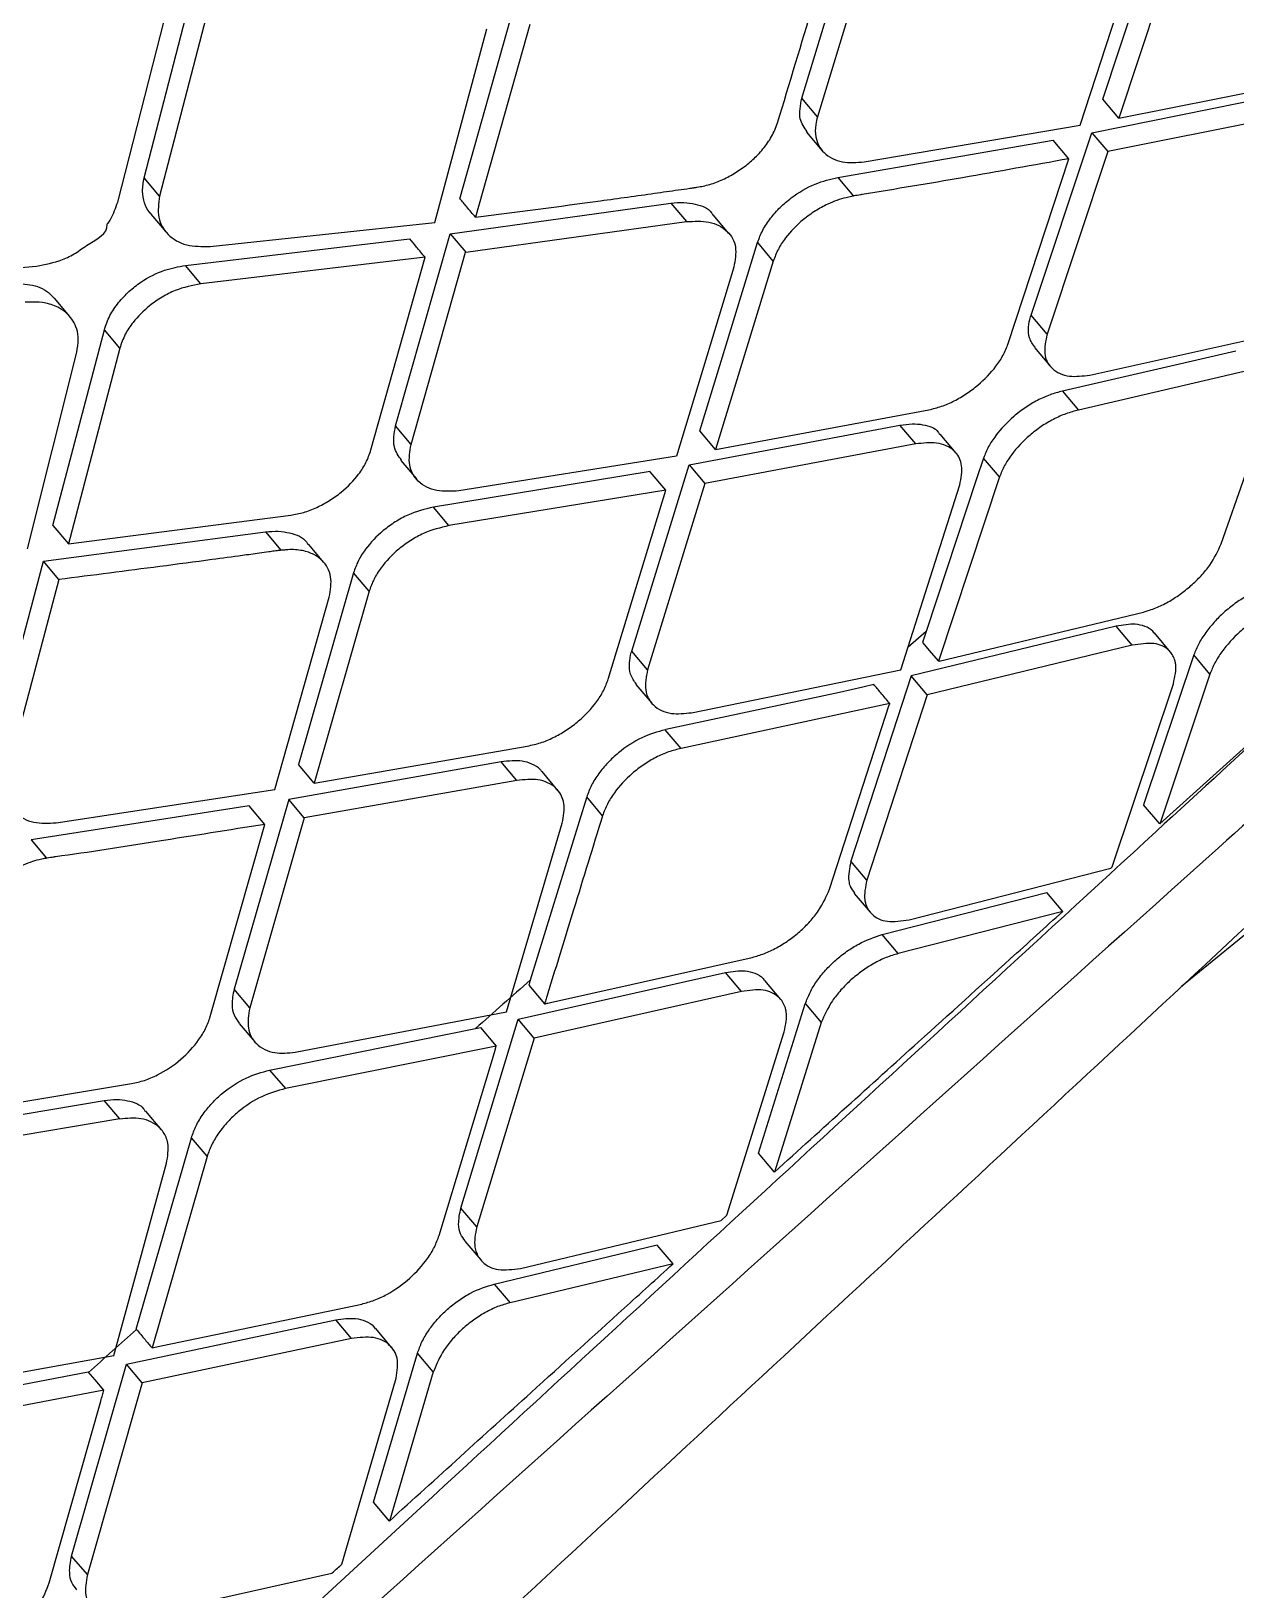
# Model space of a CAD drawing. Extents: x 0 to 84, y -21 to 126.
# Drawn here: x 15.885 to 16.707, y 67.381 to 68.445 of the extents above; entities that cross this region are included whole.
import ezdxf

# ---------------------------------------------------------------- set-up
doc = ezdxf.new("R2010")
doc.units = 0
doc.header["$MEASUREMENT"] = 0
doc.layers.add('1', color=4, linetype='Continuous')

# ---------------------------------------------------------------- blocks, each defined once
blk = doc.blocks.new('PRODIGY')
at = {"layer": '1', "color": 3, "linetype": 'Continuous', "lineweight": 25}
for p, q in [((16.4108, 68.3989), (16.4501, 68.5277)), ((16.6163, 68.3982), (16.658, 68.5241)), ((17.5653, 68.5254), (16.67, 67.7928)), ((16.4607, 68.5151), (16.4215, 68.3863)), ((16.6688, 68.5113), (16.6271, 68.3854)), ((16.6007, 68.3805), (16.642, 68.5068)), ((15.9619, 68.3446), (15.9963, 68.4774)), ((15.9439, 68.328), (15.9784, 68.4625)), ((16.0069, 68.465), (15.9725, 68.3321)), ((16.1775, 68.3303), (16.2145, 68.4617)), ((16.1604, 68.3142), (16.1958, 68.4462)), ((16.2251, 68.4492), (16.1881, 68.3177)), ((16.6271, 68.3854), (16.7714, 68.4139)), ((16.6087, 68.3753), (16.7512, 68.4041)), ((16.4215, 68.3863), (16.4108, 68.3989)), ((16.6271, 68.3854), (16.6163, 68.3982)), ((16.7622, 68.3911), (16.6196, 68.3625)), ((16.4141, 68.3758), (16.4248, 68.3631)), ((16.4534, 68.3555), (16.6007, 68.3805)), ((16.5673, 68.2508), (16.6087, 68.3753)), ((16.6088, 68.3753), (16.6196, 68.3625)), ((16.4355, 68.3449), (16.5823, 68.3704)), ((16.6196, 68.3625), (16.5782, 68.2379)), ((16.5931, 68.3576), (16.5823, 68.3704)), ((16.5516, 68.2315), (16.5931, 68.3576)), ((15.9725, 68.3321), (15.9619, 68.3446)), ((16.4355, 68.3449), (16.4462, 68.3322)), ((15.9665, 68.3199), (15.977, 68.3075)), ((16.1707, 68.3064), (16.3215, 68.3273)), ((16.3215, 68.3273), (16.3321, 68.3147)), ((16.3611, 68.3067), (16.3504, 68.3194)), ((16.0069, 68.2978), (16.1604, 68.3142)), ((16.1814, 68.2939), (16.3322, 68.3147)), ((15.9901, 68.2848), (16.1431, 68.3029)), ((16.1335, 68.1753), (16.1707, 68.3064)), ((16.1708, 68.3064), (16.1814, 68.2939)), ((16.3411, 68.172), (16.3806, 68.3005)), ((16.3913, 68.2878), (16.3807, 68.3005)), ((16.1537, 68.2904), (16.0006, 68.2723)), ((16.1167, 68.1589), (16.1537, 68.2904)), ((16.1441, 68.1627), (16.1813, 68.2939)), ((16.3913, 68.2878), (16.3518, 68.1593)), ((15.732, 68.2702), (15.8884, 68.2844)), ((16.0006, 68.2723), (15.9901, 68.2848)), ((16.3644, 68.2836), (16.3252, 68.1547)), ((15.9113, 68.2499), (15.9007, 68.2625)), ((16.5782, 68.2379), (16.5673, 68.2508)), ((15.8996, 68.1073), (15.9348, 68.2409)), ((15.9454, 68.2284), (15.9348, 68.2409)), ((16.6073, 68.21), (16.7483, 68.2412)), ((15.8824, 68.0914), (15.9159, 68.2256)), ((15.9454, 68.2284), (15.9102, 68.0948)), ((16.5697, 68.2288), (16.5805, 68.2159)), ((16.707, 68.2264), (16.5897, 68.1993)), ((16.7377, 68.2182), (16.5996, 68.1861)), ((16.697, 68.0949), (16.7404, 68.2188)), ((16.5897, 68.1993), (16.5887, 68.199)), ((16.5887, 68.199), (16.5996, 68.1861)), ((16.3518, 68.1593), (16.4975, 68.1863)), ((16.1441, 68.1627), (16.1335, 68.1753)), ((16.3339, 68.1487), (16.4778, 68.1758)), ((16.3518, 68.1593), (16.3411, 68.172)), ((16.4886, 68.163), (16.4778, 68.1758)), ((16.5161, 68.1568), (16.5052, 68.1697)), ((16.4886, 68.163), (16.3447, 68.136)), ((16.1372, 68.1516), (16.1478, 68.1391)), ((16.3252, 68.1547), (16.1768, 68.131)), ((16.2947, 68.0216), (16.3339, 68.1487)), ((16.334, 68.1487), (16.3447, 68.136)), ((16.5349, 68.1534), (16.5301, 68.1391)), ((16.5458, 68.1405), (16.5349, 68.1534)), ((16.3073, 68.1441), (16.1594, 68.1199)), ((16.318, 68.1314), (16.3073, 68.144)), ((16.5301, 68.1391), (16.4956, 68.0351)), ((16.5458, 68.1405), (16.504, 68.0147)), ((16.318, 68.1314), (16.17, 68.1073)), ((16.2787, 68.0026), (16.318, 68.1314)), ((16.3447, 68.136), (16.3055, 68.0088)), ((16.4784, 68.0088), (16.5186, 68.135)), ((16.17, 68.1073), (16.1594, 68.1199)), ((15.8996, 68.1073), (15.9102, 68.0948)), ((15.9102, 68.0948), (16.062, 68.1144)), ((15.8932, 68.083), (16.0447, 68.103)), ((16.0447, 68.103), (16.0553, 68.0905)), ((16.0846, 68.0821), (16.074, 68.0947)), ((15.8578, 67.9497), (15.8932, 68.083)), ((15.9038, 68.0705), (15.8932, 68.083)), ((16.1049, 68.0751), (16.0674, 67.9442)), ((16.1155, 68.0625), (16.1049, 68.075)), ((15.9038, 68.0705), (15.8684, 67.9372)), ((16.1155, 68.0625), (16.078, 67.9316)), ((16.8355, 68.0662), (16.6551, 67.9037)), ((16.0511, 67.9272), (16.0883, 68.0584)), ((16.5046, 68.0148), (16.644, 68.0483)), ((16.4956, 68.0351), (16.4833, 68.0243)), ((16.6253, 68.0386), (16.4855, 68.0048)), ((16.4956, 68.0351), (16.4931, 68.0276)), ((16.6363, 68.0256), (16.6253, 68.0386)), ((16.6625, 68.0209), (16.6515, 68.034)), ((16.3055, 68.0088), (16.2947, 68.0216)), ((16.6363, 68.0256), (16.4964, 67.9918)), ((16.6784, 68.019), (16.6441, 67.9167)), ((16.6894, 68.006), (16.6784, 68.019)), ((16.2976, 67.9989), (16.3084, 67.9862)), ((16.3356, 67.9796), (16.4784, 68.0088)), ((16.4855, 68.0048), (16.4443, 67.8783)), ((16.4599, 67.9989), (16.4524, 67.9971)), ((16.4964, 67.9918), (16.4855, 68.0047)), ((16.6227, 67.8744), (16.6644, 67.9994)), ((16.6894, 68.006), (16.6551, 67.9036)), ((16.4365, 67.9935), (16.3179, 67.9681)), ((16.4524, 67.9971), (16.4365, 67.9935)), ((16.4964, 67.9918), (16.4552, 67.8654)), ((16.4708, 67.9859), (16.3284, 67.9552)), ((16.4297, 67.8593), (16.4705, 67.985)), ((16.3284, 67.9552), (16.3176, 67.968)), ((16.078, 67.9316), (16.2248, 67.9571)), ((16.2056, 67.9461), (16.0606, 67.9204)), ((16.2163, 67.9334), (16.2056, 67.9461)), ((16.078, 67.9316), (16.0674, 67.9442)), ((16.2443, 67.9266), (16.2335, 67.9394)), ((15.9019, 67.9045), (16.0511, 67.9272)), ((16.2163, 67.9334), (16.0712, 67.9078)), ((16.0337, 67.916), (15.8848, 67.8929)), ((16.0606, 67.9204), (16.0234, 67.7909)), ((16.0444, 67.9034), (16.0337, 67.916)), ((16.0712, 67.9078), (16.0606, 67.9204)), ((16.264, 67.9221), (16.2588, 67.9053)), ((16.2748, 67.9093), (16.264, 67.9221)), ((16.6551, 67.9037), (16.6441, 67.9167)), ((16.0071, 67.7723), (16.0444, 67.9034)), ((16.0712, 67.9078), (16.034, 67.7782)), ((16.2093, 67.7754), (16.2473, 67.9042)), ((16.2588, 67.9053), (16.2255, 67.7972)), ((15.8848, 67.8929), (15.8954, 67.8804)), ((16.4552, 67.8654), (16.4443, 67.8783)), ((16.4841, 67.8383), (16.6218, 67.8736)), ((16.4466, 67.8563), (16.4575, 67.8434)), ((16.4657, 67.8282), (16.578, 67.857)), ((16.5889, 67.844), (16.578, 67.857)), ((16.5889, 67.844), (16.4766, 67.8152)), ((16.4766, 67.8152), (16.4657, 67.8282)), ((16.2393, 67.7818), (16.3769, 67.8126)), ((16.2173, 67.7704), (16.3587, 67.8023)), ((16.3696, 67.7894), (16.3587, 67.8023)), ((16.3964, 67.784), (16.3855, 67.7969)), ((16.034, 67.7782), (16.0234, 67.7909)), ((16.3696, 67.7894), (16.2281, 67.7576)), ((16.0651, 67.7479), (16.2093, 67.7754)), ((16.3812, 67.679), (16.4132, 67.781)), ((16.4133, 67.781), (16.4241, 67.7681)), ((16.0267, 67.7676), (16.0374, 67.755)), ((16.1781, 67.6415), (16.2173, 67.7704)), ((16.1881, 67.7642), (16.1914, 67.7648)), ((16.1914, 67.7648), (16.2022, 67.7521)), ((16.2281, 67.7576), (16.2173, 67.7704)), ((16.4241, 67.7681), (16.3921, 67.6661)), ((16.0476, 67.7357), (16.1881, 67.7641)), ((16.2281, 67.7576), (16.1889, 67.6287)), ((16.3597, 67.6368), (16.3988, 67.7619)), ((16.2022, 67.752), (16.0583, 67.7231)), ((16.1632, 67.6229), (16.201, 67.7478)), ((16.201, 67.7478), (16.2022, 67.752)), ((16.0476, 67.7357), (16.0583, 67.7231)), ((15.8056, 67.7021), (15.9534, 67.7265)), ((15.7886, 67.6905), (15.9347, 67.715)), ((15.9453, 67.7024), (15.9347, 67.715)), ((15.9453, 67.7024), (15.7992, 67.6779)), ((15.9737, 67.695), (15.963, 67.7077)), ((15.9566, 67.5589), (15.9942, 67.6896)), ((16.0049, 67.6769), (15.9942, 67.6896)), ((15.9412, 67.5409), (15.9772, 67.6721)), ((16.005, 67.6768), (15.9673, 67.5462)), ((16.3921, 67.6661), (16.3812, 67.679)), ((16.1889, 67.6287), (16.1781, 67.6415)), ((16.3557, 67.6331), (16.3597, 67.6368)), ((16.2188, 67.6004), (16.3557, 67.6331)), ((16.1809, 67.619), (16.1917, 67.6062)), ((16.2009, 67.5897), (16.312, 67.6164)), ((16.3229, 67.6035), (16.3121, 67.6163)), ((16.3229, 67.6035), (16.2117, 67.5769)), ((16.2009, 67.5897), (16.2117, 67.5769)), ((15.9748, 67.5477), (16.1104, 67.5761)), ((15.9498, 67.5351), (16.0927, 67.5653)), ((16.1034, 67.5525), (16.0927, 67.5653)), ((16.1034, 67.5525), (15.9605, 67.5224)), ((16.1307, 67.5465), (16.12, 67.5593)), ((15.9673, 67.5462), (15.9748, 67.5477)), ((16.1185, 67.4408), (16.1485, 67.5425)), ((16.1593, 67.5297), (16.1485, 67.5425)), ((15.7957, 67.5149), (15.9412, 67.5409)), ((15.9124, 67.4041), (15.9498, 67.5351)), ((15.9605, 67.5224), (15.9498, 67.5351)), ((15.7786, 67.5022), (15.9237, 67.5298)), ((15.9605, 67.5224), (15.9232, 67.3914)), ((16.0969, 67.3986), (16.1336, 67.5238)), ((16.1593, 67.5297), (16.1293, 67.428)), ((15.9344, 67.5172), (15.7892, 67.4896)), ((15.8972, 67.3859), (15.9323, 67.5099)), ((16.1508, 67.4373), (16.0008, 67.2992)), ((16.1293, 67.428), (16.1185, 67.4408)), ((15.9232, 67.3914), (15.9124, 67.404)), ((15.9539, 67.3619), (16.0901, 67.3925))]:
    blk.add_line(p, q, dxfattribs=at)
at = {"layer": '1', "color": 3, "linetype": 'Continuous', "lineweight": 25, "flags": 128}
for points in [[(16.4931, 68.0276), (16.4992, 68.0204), (16.504, 68.0147)], [(16.2244, 67.7937), (16.2305, 67.7866), (16.2352, 67.7809)], [(15.9344, 67.5172), (15.9284, 67.5243), (15.9237, 67.5298)]]:
    blk.add_lwpolyline(points, dxfattribs=at)
at = {"layer": '1', "color": 3, "linetype": 'Continuous', "lineweight": 25}
for points, knots in [([(16.3943, 68.3822), (16.4025, 68.4093), (16.4154, 68.4523), (16.4284, 68.4954), (16.4332, 68.5114)], [0, 0, 0, 0, 0.628057, 1, 1, 1, 1]), ([(16.4145, 68.3761), (16.4125, 68.3788), (16.4081, 68.3849), (16.4099, 68.394), (16.4108, 68.3989)], [0, 0, 0, 0, 0.455616, 1, 1, 1, 1]), ([(16.3392, 68.3382), (16.3421, 68.3387), (16.348, 68.3398), (16.357, 68.3433), (16.3657, 68.348), (16.3738, 68.3537), (16.3813, 68.3606), (16.3878, 68.3684), (16.3921, 68.3761), (16.3937, 68.3806), (16.3943, 68.3822)], [0, 0, 0, 0, 0.124915, 0.249776, 0.374793, 0.500103, 0.622307, 0.766307, 0.912649, 1, 1, 1, 1]), ([(16.4215, 68.3863), (16.421, 68.3845), (16.4198, 68.3797), (16.42, 68.3707), (16.4241, 68.3626), (16.4313, 68.3577), (16.4401, 68.3546), (16.4482, 68.3551), (16.4534, 68.3555)], [0, 0, 0, 0, 0.091966, 0.250206, 0.499724, 0.637347, 0.766683, 1, 1, 1, 1]), ([(16.5931, 68.3576), (16.569, 68.3533), (16.5223, 68.3448), (16.4747, 68.3369), (16.4514, 68.3331), (16.451, 68.333), (16.4509, 68.333), (16.4494, 68.3327), (16.4478, 68.3325), (16.4463, 68.3323), (16.4462, 68.3323), (16.4462, 68.3322), (16.4462, 68.3322)], [0, 0, 0, 0, 0.496566, 0.960003, 0.966035, 0.967647, 0.968246, 0.968326, 0.997877, 0.999402, 0.999942, 1, 1, 1, 1]), ([(15.9667, 68.32), (15.9663, 68.3203), (15.9641, 68.3224), (15.9619, 68.3276), (15.9603, 68.3355), (15.9614, 68.3415), (15.9619, 68.3446)], [0, 0, 0, 0, 0.063965, 0.358905, 0.670907, 1, 1, 1, 1]), ([(16.3806, 68.3005), (16.3817, 68.3033), (16.3837, 68.3088), (16.3892, 68.317), (16.3958, 68.3245), (16.4057, 68.3329), (16.4194, 68.3411), (16.4303, 68.3437), (16.4355, 68.3449)], [0, 0, 0, 0, 0.143063, 0.280698, 0.413073, 0.540341, 0.779128, 1, 1, 1, 1]), ([(15.9725, 68.3321), (15.9718, 68.3271), (15.9705, 68.3172), (15.9763, 68.3071), (15.9837, 68.3015), (15.9929, 68.2977), (16.0014, 68.2977), (16.0069, 68.2978)], [0, 0, 0, 0, 0.249544, 0.499325, 0.63012, 0.757284, 1, 1, 1, 1]), ([(16.1881, 68.3177), (16.1861, 68.3201), (16.1826, 68.3242), (16.1791, 68.3284), (16.1775, 68.3303)], [0, 0, 0, 0, 0.5599777, 1, 1, 1, 1]), ([(16.1881, 68.3177), (16.2166, 68.3214), (16.2575, 68.3267), (16.3035, 68.3331), (16.3237, 68.336), (16.3325, 68.3372), (16.3368, 68.3378), (16.3384, 68.3381), (16.3392, 68.3382)], [0, 0, 0, 0, 0.562915, 0.80802, 0.91571, 0.967634, 0.983712, 1, 1, 1, 1]), ([(16.4462, 68.3322), (16.4457, 68.3321), (16.4441, 68.3317), (16.4381, 68.3305), (16.4297, 68.3275), (16.4199, 68.3221), (16.4096, 68.3147), (16.4008, 68.3056), (16.3943, 68.2958), (16.3924, 68.2905), (16.3913, 68.2878)], [0, 0, 0, 0, 0.024733, 0.074726, 0.251047, 0.374303, 0.500833, 0.73125, 0.860904, 1, 1, 1, 1]), ([(15.8884, 68.2844), (15.8944, 68.2855), (15.9034, 68.2872), (15.9155, 68.2931), (15.9254, 68.301), (15.9373, 68.3064), (15.9366, 68.3127), (15.9366, 68.3128), (15.9366, 68.3128), (15.9367, 68.3129), (15.9369, 68.3132), (15.9378, 68.3144), (15.9409, 68.3193), (15.9426, 68.3242), (15.9439, 68.328)], [0, 0, 0, 0, 0.242501, 0.369581, 0.500187, 0.74915, 0.749182, 0.74927, 0.749465, 0.750301, 0.753368, 0.765344, 0.812656, 1, 1, 1, 1]), ([(16.3215, 68.3273), (16.3245, 68.3276), (16.3304, 68.3281), (16.3403, 68.3264), (16.3477, 68.3238), (16.3497, 68.3197), (16.35, 68.3191)], [0, 0, 0, 0, 0.241917, 0.476982, 0.925963, 1, 1, 1, 1]), ([(17.1706, 68.3144), (17.1701, 68.314), (17.1666, 68.3109), (17.155, 68.3004), (17.1135, 68.2631), (16.9586, 68.1238), (16.3553, 67.5824), (15.1613, 66.5136), (14.0995, 65.5331), (13.488, 64.9684)], [0, 0, 0, 0, 0.000353, 0.002828, 0.009436, 0.033986, 0.128384, 0.498019, 1, 1, 1, 1]), ([(16.3322, 68.3147), (16.3375, 68.315), (16.3457, 68.3154), (16.3545, 68.3122), (16.3617, 68.3072), (16.367, 68.2978), (16.3652, 68.2883), (16.3644, 68.2836)], [0, 0, 0, 0, 0.2357628, 0.3646612, 0.5007651, 0.7497458, 1, 1, 1, 1]), ([(9.9071, 61.4994), (10.0344, 61.6178), (10.2936, 61.8591), (10.674, 62.2138), (11.0381, 62.5536), (11.3708, 62.8642), (11.6721, 63.1456), (11.9421, 63.3978), (12.2073, 63.6454), (12.4768, 63.8969), (12.7617, 64.1627), (13.0468, 64.4283), (13.3194, 64.6822), (13.5794, 64.9241), (13.829, 65.1563), (14.0937, 65.4023), (14.3852, 65.673), (14.7122, 65.9766), (15.0677, 66.3063), (15.4502, 66.6609), (15.8584, 67.0394), (16.2987, 67.448), (16.7561, 67.8725), (17.0665, 68.1614), (17.2195, 68.3038)], [0, 0, 0, 0, 0.052205, 0.106329, 0.156158, 0.201702, 0.242965, 0.279941, 0.312633, 0.351893, 0.390616, 0.429625, 0.468921, 0.502488, 0.536262, 0.571311, 0.611052, 0.65574, 0.705379, 0.756722, 0.812476, 0.872629, 0.937199, 1, 1, 1, 1]), ([(16.1537, 68.2904), (16.1518, 68.2927), (16.1482, 68.2969), (16.1447, 68.3011), (16.1432, 68.3029)], [0, 0, 0, 0, 0.559947, 1, 1, 1, 1]), ([(15.9348, 68.2409), (15.9359, 68.2441), (15.938, 68.2504), (15.9441, 68.2594), (15.9514, 68.2672), (15.9617, 68.2752), (15.975, 68.2821), (15.9854, 68.2839), (15.9901, 68.2848)], [0, 0, 0, 0, 0.157966, 0.306518, 0.44565, 0.575422, 0.805974, 1, 1, 1, 1]), ([(15.8702, 68.2722), (15.8749, 68.2723), (15.885, 68.2725), (15.8952, 68.2682), (15.8993, 68.2637), (15.9006, 68.2624)], [0, 0, 0, 0, 0.376412, 0.807909, 1, 1, 1, 1]), ([(16.0006, 68.2723), (15.9948, 68.2711), (15.9858, 68.2694), (15.974, 68.2633), (15.9638, 68.2563), (15.9551, 68.2475), (15.9484, 68.2375), (15.9464, 68.2315), (15.9453, 68.2284)], [0, 0, 0, 0, 0.239741, 0.3674, 0.499975, 0.710675, 0.845598, 1, 1, 1, 1]), ([(15.9159, 68.2256), (15.9165, 68.2285), (15.9174, 68.2341), (15.9159, 68.2433), (15.9114, 68.2507), (15.9037, 68.2564), (15.8955, 68.2594), (15.8874, 68.26), (15.8824, 68.2598), (15.8807, 68.2598)], [0, 0, 0, 0, 0.148331, 0.277378, 0.501822, 0.626501, 0.792151, 0.930741, 1, 1, 1, 1]), ([(16.57, 68.229), (16.5685, 68.231), (16.5657, 68.2348), (16.5652, 68.2423), (16.5663, 68.2477), (16.5672, 68.2505), (16.5673, 68.2508)], [0, 0, 0, 0, 0.357488, 0.682536, 0.962227, 1, 1, 1, 1]), ([(16.5782, 68.2379), (16.5772, 68.2333), (16.5753, 68.2241), (16.5799, 68.2154), (16.5867, 68.2109), (16.5949, 68.2085), (16.6025, 68.2094), (16.6073, 68.21)], [0, 0, 0, 0, 0.248661, 0.498761, 0.64339, 0.775229, 1, 1, 1, 1]), ([(16.4975, 68.1863), (16.5003, 68.187), (16.5061, 68.1884), (16.5149, 68.1922), (16.5233, 68.1972), (16.5335, 68.2048), (16.5422, 68.2139), (16.5486, 68.2237), (16.5506, 68.2288), (16.5517, 68.2315)], [0, 0, 0, 0, 0.128026, 0.253937, 0.378085, 0.500964, 0.734009, 0.86291, 1, 1, 1, 1]), ([(16.5887, 68.199), (16.5859, 68.1983), (16.5803, 68.1968), (16.5716, 68.1929), (16.5632, 68.1879), (16.553, 68.1801), (16.5443, 68.1708), (16.5379, 68.161), (16.5359, 68.156), (16.5349, 68.1534)], [0, 0, 0, 0, 0.126857, 0.252391, 0.37698, 0.50116, 0.736653, 0.864867, 1, 1, 1, 1]), ([(16.5996, 68.1861), (16.5968, 68.1854), (16.5912, 68.1839), (16.5825, 68.18), (16.5741, 68.175), (16.5639, 68.1672), (16.5552, 68.1579), (16.5488, 68.1481), (16.5468, 68.1431), (16.5458, 68.1405)], [0, 0, 0, 0, 0.126853, 0.252369, 0.376957, 0.50112, 0.736666, 0.864869, 1, 1, 1, 1]), ([(16.1376, 68.1519), (16.1356, 68.1548), (16.131, 68.161), (16.1326, 68.1703), (16.1335, 68.1753)], [0, 0, 0, 0, 0.455037, 1, 1, 1, 1]), ([(16.4778, 68.1758), (16.4806, 68.1762), (16.4862, 68.1771), (16.4956, 68.176), (16.5027, 68.1739), (16.5045, 68.17), (16.5048, 68.1694)], [0, 0, 0, 0, 0.235786, 0.467649, 0.919131, 1, 1, 1, 1]), ([(16.062, 68.1144), (16.0649, 68.1149), (16.0708, 68.116), (16.0798, 68.1195), (16.0885, 68.1242), (16.0987, 68.1315), (16.1074, 68.1405), (16.1138, 68.1505), (16.1157, 68.156), (16.1167, 68.1589)], [0, 0, 0, 0, 0.124497, 0.249314, 0.374697, 0.500728, 0.725446, 0.8566, 1, 1, 1, 1]), ([(16.1768, 68.131), (16.1716, 68.1307), (16.1634, 68.1302), (16.1545, 68.1334), (16.1472, 68.1385), (16.1417, 68.1482), (16.1433, 68.1579), (16.1441, 68.1627)], [0, 0, 0, 0, 0.234524, 0.363822, 0.500912, 0.750026, 1, 1, 1, 1]), ([(16.5186, 68.135), (16.5195, 68.1396), (16.5212, 68.1483), (16.5177, 68.1552), (16.5137, 68.1594), (16.5097, 68.1619), (16.5013, 68.1645), (16.4936, 68.1636), (16.4886, 68.163)], [0, 0, 0, 0, 0.248677, 0.470218, 0.49911, 0.641318, 0.772274, 1, 1, 1, 1]), ([(16.1594, 68.1199), (16.1535, 68.1185), (16.1447, 68.1163), (16.1331, 68.1099), (16.1228, 68.1024), (16.1141, 68.0932), (16.1077, 68.0832), (16.1058, 68.0778), (16.1049, 68.0751)], [0, 0, 0, 0, 0.246338, 0.372402, 0.500263, 0.73054, 0.860456, 1, 1, 1, 1]), ([(16.17, 68.1073), (16.1642, 68.1059), (16.1553, 68.1037), (16.1438, 68.0973), (16.1334, 68.0898), (16.1247, 68.0806), (16.1184, 68.0706), (16.1165, 68.0653), (16.1155, 68.0625)], [0, 0, 0, 0, 0.246333, 0.372403, 0.500263, 0.730595, 0.860498, 1, 1, 1, 1]), ([(16.0447, 68.103), (16.0477, 68.1033), (16.0536, 68.1038), (16.0636, 68.102), (16.0712, 68.0992), (16.0733, 68.095), (16.0736, 68.0944)], [0, 0, 0, 0, 0.242656, 0.477933, 0.925549, 1, 1, 1, 1]), ([(16.644, 68.0483), (16.6468, 68.0492), (16.6523, 68.0508), (16.6608, 68.055), (16.669, 68.0602), (16.6766, 68.0663), (16.6835, 68.073), (16.6915, 68.0828), (16.6948, 68.0901), (16.697, 68.0949)], [0, 0, 0, 0, 0.130315, 0.256804, 0.379904, 0.500292, 0.623253, 0.749273, 1, 1, 1, 1]), ([(16.0553, 68.0905), (16.0548, 68.0904), (16.054, 68.0903), (16.0524, 68.0901), (16.0502, 68.0898), (16.0461, 68.0892), (16.0389, 68.0882), (16.026, 68.0864), (16.0034, 68.0834), (15.9617, 68.0779), (15.9268, 68.0734), (15.9038, 68.0705)], [0, 0, 0, 0, 0.009613, 0.017092, 0.030473, 0.054507, 0.097476, 0.174307, 0.310903, 0.546657, 1, 1, 1, 1]), ([(16.0883, 68.0584), (16.0891, 68.0633), (16.0907, 68.0729), (16.0852, 68.0825), (16.0778, 68.0879), (16.07, 68.0906), (16.0626, 68.0911), (16.0575, 68.0906), (16.0559, 68.0905), (16.0553, 68.0905)], [0, 0, 0, 0, 0.249734, 0.498445, 0.627685, 0.774869, 0.932437, 0.97742, 1, 1, 1, 1]), ([(16.8336, 68.0646), (16.7732, 68.0092), (16.5455, 67.8003), (16.318, 67.5911), (16.1508, 67.4373)], [0, 0, 0, 0, 0.2649628, 1, 1, 1, 1]), ([(16.731, 68.0661), (16.7283, 68.0653), (16.7229, 68.0636), (16.7145, 68.0594), (16.7064, 68.0542), (16.6989, 68.0482), (16.6921, 68.0414), (16.6862, 68.0342), (16.6814, 68.0265), (16.6794, 68.0216), (16.6784, 68.019)], [0, 0, 0, 0, 0.127616, 0.252675, 0.375718, 0.497286, 0.616024, 0.739086, 0.866947, 1, 1, 1, 1]), ([(16.742, 68.053), (16.7393, 68.0522), (16.7338, 68.0505), (16.7254, 68.0462), (16.7173, 68.041), (16.7073, 68.0329), (16.6987, 68.0234), (16.6924, 68.0135), (16.6904, 68.0085), (16.6894, 68.006)], [0, 0, 0, 0, 0.129791, 0.256083, 0.379367, 0.500284, 0.738446, 0.866223, 1, 1, 1, 1]), ([(16.6513, 68.0338), (16.651, 68.0343), (16.6496, 68.0365), (16.6452, 68.0386), (16.6373, 68.0407), (16.6299, 68.0394), (16.6253, 68.0386)], [0, 0, 0, 0, 0.07374, 0.346421, 0.591813, 1, 1, 1, 1]), ([(16.2979, 67.9991), (16.2963, 68.0012), (16.2934, 68.0052), (16.2928, 68.0131), (16.2938, 68.0185), (16.2946, 68.0213), (16.2947, 68.0216)], [0, 0, 0, 0, 0.364021, 0.69186, 0.966414, 1, 1, 1, 1]), ([(16.6644, 67.9994), (16.6654, 68.0041), (16.6666, 68.0092), (16.6658, 68.0141), (16.6648, 68.0177), (16.6612, 68.0234), (16.6519, 68.028), (16.6415, 68.0264), (16.6363, 68.0256)], [0, 0, 0, 0, 0.24921, 0.275023, 0.325668, 0.500953, 0.751735, 1, 1, 1, 1]), ([(16.5046, 68.0148), (16.5045, 68.0148), (16.5043, 68.0148), (16.5041, 68.0147), (16.504, 68.0147)], [0, 0, 0, 0, 0.559637, 1, 1, 1, 1]), ([(16.2248, 67.9571), (16.2277, 67.9578), (16.2335, 67.9591), (16.2423, 67.963), (16.2507, 67.9679), (16.2609, 67.9756), (16.2695, 67.9848), (16.2758, 67.9947), (16.2777, 68), (16.2787, 68.0026)], [0, 0, 0, 0, 0.127982, 0.253969, 0.378179, 0.501099, 0.734393, 0.863207, 1, 1, 1, 1]), ([(16.3055, 68.0088), (16.3046, 68.0041), (16.3029, 67.9946), (16.3078, 67.9856), (16.3147, 67.9809), (16.3231, 67.9783), (16.3308, 67.9791), (16.3356, 67.9796)], [0, 0, 0, 0, 0.248789, 0.49867, 0.642832, 0.774541, 1, 1, 1, 1]), ([(16.4708, 67.9859), (16.4688, 67.9884), (16.4652, 67.9927), (16.4615, 67.997), (16.4599, 67.9989)], [0, 0, 0, 0, 0.5600288, 1, 1, 1, 1]), ([(16.4705, 67.985), (16.4706, 67.9852), (16.4707, 67.9855), (16.4708, 67.9858), (16.4708, 67.9859)], [0, 0, 0, 0, 0.559827, 1, 1, 1, 1]), ([(16.3176, 67.968), (16.3123, 67.9665), (16.3014, 67.9634), (16.2877, 67.9543), (16.2782, 67.9455), (16.2719, 67.938), (16.2669, 67.93), (16.265, 67.9248), (16.264, 67.9221)], [0, 0, 0, 0, 0.234336, 0.477109, 0.603054, 0.732027, 0.864265, 1, 1, 1, 1]), ([(16.2335, 67.9393), (16.2331, 67.9398), (16.2313, 67.942), (16.2269, 67.9447), (16.2185, 67.9474), (16.2106, 67.9466), (16.2056, 67.9461)], [0, 0, 0, 0, 0.075911, 0.337419, 0.57877, 1, 1, 1, 1]), ([(16.3284, 67.9552), (16.3256, 67.9545), (16.3199, 67.9531), (16.3112, 67.9493), (16.3028, 67.9443), (16.2926, 67.9365), (16.284, 67.9271), (16.2777, 67.9171), (16.2758, 67.912), (16.2748, 67.9093)], [0, 0, 0, 0, 0.126596, 0.252099, 0.376898, 0.501323, 0.737057, 0.86516, 1, 1, 1, 1]), ([(15.8684, 67.9372), (15.8682, 67.9366), (15.8678, 67.935), (15.867, 67.9301), (15.8673, 67.9211), (15.8719, 67.9125), (15.8794, 67.9072), (15.8884, 67.9038), (15.8966, 67.9042), (15.9019, 67.9045)], [0, 0, 0, 0, 0.02751, 0.07846, 0.250141, 0.499426, 0.636002, 0.765073, 1, 1, 1, 1]), ([(16.2473, 67.9042), (16.2482, 67.9089), (16.2497, 67.9178), (16.246, 67.9249), (16.2418, 67.9293), (16.2377, 67.932), (16.2292, 67.9347), (16.2213, 67.9339), (16.2163, 67.9334)], [0, 0, 0, 0, 0.248731, 0.467801, 0.498977, 0.640635, 0.771456, 1, 1, 1, 1]), ([(16.0444, 67.9034), (16.0198, 67.8995), (15.9724, 67.892), (15.9243, 67.8843), (15.9007, 67.8812), (15.9003, 67.8811), (15.9002, 67.8811), (15.8987, 67.8808), (15.8971, 67.8807), (15.8955, 67.8804), (15.8954, 67.8804), (15.8954, 67.8804), (15.8954, 67.8804)], [0, 0, 0, 0, 0.496889, 0.960013, 0.966052, 0.967679, 0.968288, 0.968368, 0.997893, 0.999401, 0.999944, 1, 1, 1, 1]), ([(16.2748, 67.9093), (16.2682, 67.888), (16.2567, 67.8506), (16.244, 67.8092), (16.2374, 67.7882), (16.2358, 67.7828), (16.2354, 67.7814), (16.2353, 67.7811), (16.2352, 67.781), (16.2352, 67.7809)], [0, 0, 0, 0, 0.499997, 0.872877, 0.967155, 0.991261, 0.997548, 0.999743, 1, 1, 1, 1]), ([(15.8954, 67.8804), (15.8952, 67.8803), (15.8947, 67.8802), (15.893, 67.8799), (15.8874, 67.8787), (15.8759, 67.8748), (15.8628, 67.8664), (15.853, 67.8567), (15.8456, 67.8467), (15.8429, 67.8396), (15.8412, 67.8352)], [0, 0, 0, 0, 0.009127, 0.024555, 0.074546, 0.251195, 0.500259, 0.650105, 0.783379, 1, 1, 1, 1]), ([(16.4443, 67.8783), (16.4434, 67.8736), (16.4421, 67.8673), (16.4438, 67.8603), (16.4457, 67.858), (16.4468, 67.8565)], [0, 0, 0, 0, 0.542562, 0.725362, 1, 1, 1, 1]), ([(16.6218, 67.8736), (16.6219, 67.8737), (16.6222, 67.874), (16.6225, 67.8743), (16.6227, 67.8744)], [0, 0, 0, 0, 0.558976, 1, 1, 1, 1]), ([(16.4552, 67.8654), (16.4542, 67.8606), (16.4531, 67.8553), (16.4541, 67.8502), (16.4552, 67.8465), (16.459, 67.8408), (16.4684, 67.836), (16.4789, 67.8375), (16.484, 67.8383)], [0, 0, 0, 0, 0.249127, 0.280515, 0.332973, 0.500686, 0.75141, 1, 1, 1, 1]), ([(16.3769, 67.8126), (16.3797, 67.8134), (16.3851, 67.8149), (16.3936, 67.819), (16.4018, 67.8241), (16.4096, 67.8302), (16.4165, 67.8371), (16.4245, 67.847), (16.4276, 67.8544), (16.4298, 67.8593)], [0, 0, 0, 0, 0.128324, 0.251099, 0.376276, 0.500383, 0.623515, 0.749633, 1, 1, 1, 1]), ([(16.3921, 67.6661), (16.4249, 67.6958), (16.4786, 67.7443), (16.5442, 67.8035), (16.577, 67.8332), (16.5889, 67.844)], [0, 0, 0, 0, 0.5000039, 0.8179771, 1, 1, 1, 1]), ([(16.4132, 67.781), (16.4142, 67.7835), (16.4161, 67.7886), (16.4208, 67.7964), (16.4268, 67.8039), (16.4338, 67.8109), (16.4415, 67.8169), (16.4523, 67.8237), (16.4604, 67.8264), (16.4657, 67.8282)], [0, 0, 0, 0, 0.130864, 0.25933, 0.385777, 0.510551, 0.63407, 0.756746, 1, 1, 1, 1]), ([(16.4766, 67.8152), (16.4739, 67.8144), (16.4684, 67.8128), (16.4599, 67.8086), (16.4518, 67.8034), (16.4442, 67.7973), (16.4373, 67.7904), (16.4294, 67.7805), (16.4262, 67.773), (16.4241, 67.7681)], [0, 0, 0, 0, 0.129492, 0.255778, 0.379247, 0.500401, 0.623638, 0.749665, 1, 1, 1, 1]), ([(16.2255, 67.7972), (16.2193, 67.7917), (16.2068, 67.7807), (16.1943, 67.7696), (16.1881, 67.7641)], [0, 0, 0, 0, 0.500012, 1, 1, 1, 1]), ([(16.2255, 67.7972), (16.2253, 67.7966), (16.2249, 67.7954), (16.2246, 67.7942), (16.2244, 67.7937)], [0, 0, 0, 0, 0.559858, 1, 1, 1, 1]), ([(16.3587, 67.8023), (16.3634, 67.803), (16.3709, 67.8042), (16.379, 67.8019), (16.3836, 67.7996), (16.385, 67.7972), (16.3852, 67.7967)], [0, 0, 0, 0, 0.407657, 0.654911, 0.930766, 1, 1, 1, 1]), ([(16.0233, 67.7909), (16.0226, 67.7873), (16.0214, 67.781), (16.0229, 67.7731), (16.0256, 67.7696), (16.0269, 67.7678)], [0, 0, 0, 0, 0.396808, 0.701693, 1, 1, 1, 1]), ([(16.3988, 67.7619), (16.3998, 67.7667), (16.4008, 67.7716), (16.4001, 67.7759), (16.3999, 67.777), (16.3989, 67.7807), (16.395, 67.7866), (16.3853, 67.7915), (16.3748, 67.7901), (16.3696, 67.7894)], [0, 0, 0, 0, 0.249322, 0.257926, 0.273074, 0.322978, 0.50076, 0.751396, 1, 1, 1, 1]), ([(16.034, 67.7782), (16.0332, 67.7734), (16.0317, 67.7638), (16.0368, 67.7545), (16.0439, 67.7496), (16.0525, 67.7467), (16.0602, 67.7475), (16.0651, 67.7479)], [0, 0, 0, 0, 0.248848, 0.498591, 0.642417, 0.774049, 1, 1, 1, 1]), ([(16.2352, 67.7809), (16.236, 67.7811), (16.2374, 67.7814), (16.2387, 67.7817), (16.2393, 67.7818)], [0, 0, 0, 0, 0.560285, 1, 1, 1, 1]), ([(15.9534, 67.7265), (15.9563, 67.7271), (15.9621, 67.7284), (15.9738, 67.7334), (15.9874, 67.7424), (15.998, 67.7541), (16.0043, 67.7642), (16.0061, 67.7695), (16.0071, 67.7723)], [0, 0, 0, 0, 0.128077, 0.254219, 0.500583, 0.734255, 0.863201, 1, 1, 1, 1]), ([(15.9942, 67.6896), (15.9952, 67.6923), (15.997, 67.6976), (16.002, 67.7057), (16.0081, 67.7133), (16.0176, 67.7222), (16.0313, 67.7312), (16.0422, 67.7343), (16.0476, 67.7357)], [0, 0, 0, 0, 0.135476, 0.267658, 0.396702, 0.52282, 0.76587, 1, 1, 1, 1]), ([(16.0583, 67.7231), (16.0529, 67.7216), (16.042, 67.7185), (16.0282, 67.7094), (16.0188, 67.7005), (16.0127, 67.6929), (16.0078, 67.6848), (16.0059, 67.6795), (16.0049, 67.6768)], [0, 0, 0, 0, 0.235279, 0.478673, 0.604638, 0.733388, 0.865112, 1, 1, 1, 1]), ([(15.9347, 67.715), (15.9375, 67.7153), (15.9432, 67.716), (15.9529, 67.7146), (15.9602, 67.7121), (15.9623, 67.708), (15.9626, 67.7074)], [0, 0, 0, 0, 0.237348, 0.469609, 0.917844, 1, 1, 1, 1]), ([(15.9772, 67.6721), (15.978, 67.6769), (15.9792, 67.6849), (15.9759, 67.6925), (15.9719, 67.6973), (15.9669, 67.7006), (15.9582, 67.7035), (15.9503, 67.7028), (15.9453, 67.7023)], [0, 0, 0, 0, 0.248703, 0.413888, 0.499187, 0.640333, 0.770953, 1, 1, 1, 1]), ([(16.1811, 67.6191), (16.1799, 67.6206), (16.1775, 67.6238), (16.176, 67.6313), (16.1773, 67.6378), (16.1781, 67.6415)], [0, 0, 0, 0, 0.275592, 0.574452, 1, 1, 1, 1]), ([(16.1889, 67.6287), (16.188, 67.6239), (16.1868, 67.6174), (16.189, 67.6098), (16.1932, 67.6034), (16.203, 67.5984), (16.2135, 67.5997), (16.2188, 67.6004)], [0, 0, 0, 0, 0.249245, 0.333564, 0.5006, 0.751136, 1, 1, 1, 1]), ([(16.1104, 67.5761), (16.1133, 67.5769), (16.1189, 67.5784), (16.1303, 67.5837), (16.1436, 67.5931), (16.1542, 67.6049), (16.1604, 67.6151), (16.1623, 67.6202), (16.1632, 67.6229)], [0, 0, 0, 0, 0.130196, 0.256942, 0.500258, 0.738342, 0.866235, 1, 1, 1, 1]), ([(16.1293, 67.428), (16.1616, 67.4573), (16.2149, 67.5057), (16.2795, 67.5641), (16.3118, 67.5934), (16.3229, 67.6035)], [0, 0, 0, 0, 0.499994, 0.827345, 1, 1, 1, 1]), ([(16.1485, 67.5425), (16.1494, 67.545), (16.1512, 67.5502), (16.1559, 67.5581), (16.1618, 67.5657), (16.1688, 67.5726), (16.1765, 67.5787), (16.1874, 67.5855), (16.1955, 67.588), (16.2009, 67.5897)], [0, 0, 0, 0, 0.130505, 0.258877, 0.385392, 0.510349, 0.634085, 0.756919, 1, 1, 1, 1]), ([(16.2117, 67.5769), (16.2089, 67.5762), (16.2033, 67.5746), (16.1948, 67.5705), (16.1867, 67.5653), (16.1791, 67.5592), (16.1722, 67.5522), (16.1649, 67.543), (16.1612, 67.5345), (16.1595, 67.5301), (16.1593, 67.5297)], [0, 0, 0, 0, 0.129128, 0.255299, 0.37883, 0.500071, 0.623662, 0.750224, 0.973087, 1, 1, 1, 1]), ([(16.0927, 67.5653), (16.0974, 67.5659), (16.105, 67.567), (16.1133, 67.5645), (16.118, 67.5621), (16.1194, 67.5596), (16.1197, 67.5591)], [0, 0, 0, 0, 0.408882, 0.655942, 0.931079, 1, 1, 1, 1]), ([(15.9567, 67.5587), (15.9513, 67.5538), (15.9403, 67.5441), (15.9293, 67.5343), (15.9239, 67.5294)], [0, 0, 0, 0, 0.500011, 1, 1, 1, 1]), ([(15.9566, 67.5589), (15.9586, 67.5565), (15.9622, 67.5523), (15.9657, 67.548), (15.9673, 67.5462)], [0, 0, 0, 0, 0.560003, 1, 1, 1, 1]), ([(16.1336, 67.5238), (16.1345, 67.5286), (16.1361, 67.538), (16.1324, 67.545), (16.127, 67.5504), (16.1193, 67.5544), (16.1087, 67.5532), (16.1034, 67.5525)], [0, 0, 0, 0, 0.249468, 0.482544, 0.500366, 0.751082, 1, 1, 1, 1]), ([(15.9323, 67.5099), (15.9327, 67.5112), (15.9334, 67.5137), (15.934, 67.5161), (15.9344, 67.5172)], [0, 0, 0, 0, 0.55991, 1, 1, 1, 1]), ([(18.6647, 67.4283), (18.3332, 67.2006), (17.6736, 66.7476), (16.7295, 66.0094), (15.8109, 65.2516), (14.9176, 64.4679), (14.0492, 63.67), (13.2016, 62.8605), (12.3829, 62.0294), (11.5877, 61.1661), (11.0913, 60.5598), (10.8417, 60.2549)], [0, 0, 0, 0, 0.113392, 0.225638, 0.337341, 0.448782, 0.560232, 0.669481, 0.778832, 0.888787, 1, 1, 1, 1]), ([(15.9159, 67.3811), (15.9147, 67.3827), (15.9121, 67.386), (15.9105, 67.3937), (15.9117, 67.4002), (15.9124, 67.4041)], [0, 0, 0, 0, 0.274589, 0.573213, 1, 1, 1, 1]), ([(16.0901, 67.3925), (16.0914, 67.3936), (16.0937, 67.3957), (16.0959, 67.3977), (16.0969, 67.3986)], [0, 0, 0, 0, 0.559971, 1, 1, 1, 1]), ([(15.8445, 67.3389), (15.8474, 67.3396), (15.8531, 67.3411), (15.8645, 67.3463), (15.8753, 67.354), (15.8843, 67.3631), (15.8922, 67.3731), (15.8952, 67.3808), (15.8972, 67.3859)], [0, 0, 0, 0, 0.130079, 0.256793, 0.499937, 0.623437, 0.749832, 1, 1, 1, 1]), ([(15.9232, 67.3914), (15.9223, 67.3865), (15.9212, 67.3799), (15.9236, 67.372), (15.928, 67.3654), (15.938, 67.3602), (15.9486, 67.3613), (15.9539, 67.3619)], [0, 0, 0, 0, 0.249323, 0.334576, 0.500529, 0.75089, 1, 1, 1, 1])]:
    blk.add_open_spline(points, degree=3, knots=knots, dxfattribs=at)

msp = doc.modelspace()

# ---------------------------------------------------------------- block references
at = {"layer": '1'}
msp.add_blockref('PRODIGY', (0, 0), dxfattribs=at)

doc.saveas('drawing.dxf')
